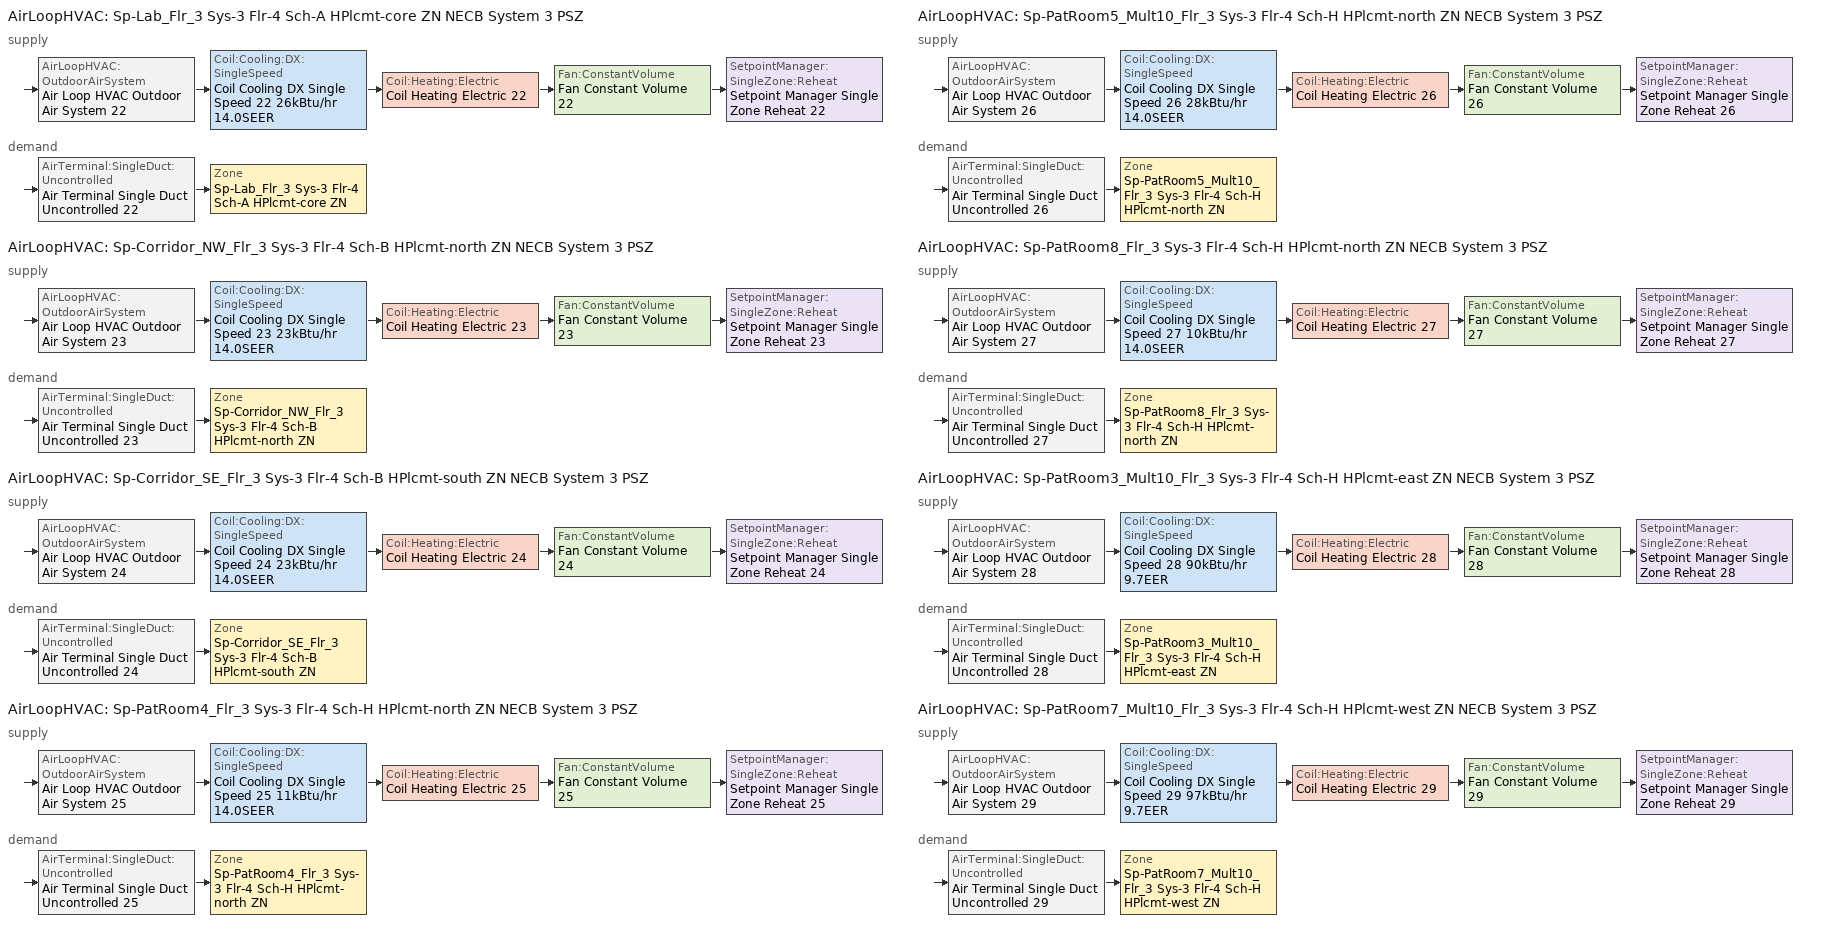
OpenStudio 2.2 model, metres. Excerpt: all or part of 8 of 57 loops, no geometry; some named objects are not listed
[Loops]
AirLoopHVAC 'Sp-Lab_Flr_3 Sys-3 Flr-4 Sch-A HPlcmt-core ZN NECB System 3 PSZ'
 supply: AirLoopHVAC:OutdoorAirSystem 'Air Loop HVAC Outdoor Air System 22' > Coil:Cooling:DX:SingleSpeed 'Coil Cooling DX Single Speed 22 26kBtu/hr 14.0SEER' > Coil:Heating:Electric 'Coil Heating Electric 22' > Fan:ConstantVolume 'Fan Constant Volume 22' > SetpointManager:SingleZone:Reheat 'Setpoint Manager Single Zone Reheat 22'
 demand: AirTerminal:SingleDuct:Uncontrolled 'Air Terminal Single Duct Uncontrolled 22' > Zone 'Sp-Lab_Flr_3 Sys-3 Flr-4 Sch-A HPlcmt-core ZN'
AirLoopHVAC 'Sp-Corridor_NW_Flr_3 Sys-3 Flr-4 Sch-B HPlcmt-north ZN NECB System 3 PSZ'
 supply: AirLoopHVAC:OutdoorAirSystem 'Air Loop HVAC Outdoor Air System 23' > Coil:Cooling:DX:SingleSpeed 'Coil Cooling DX Single Speed 23 23kBtu/hr 14.0SEER' > Coil:Heating:Electric 'Coil Heating Electric 23' > Fan:ConstantVolume 'Fan Constant Volume 23' > SetpointManager:SingleZone:Reheat 'Setpoint Manager Single Zone Reheat 23'
 demand: AirTerminal:SingleDuct:Uncontrolled 'Air Terminal Single Duct Uncontrolled 23' > Zone 'Sp-Corridor_NW_Flr_3 Sys-3 Flr-4 Sch-B HPlcmt-north ZN'
AirLoopHVAC 'Sp-Corridor_SE_Flr_3 Sys-3 Flr-4 Sch-B HPlcmt-south ZN NECB System 3 PSZ'
 supply: AirLoopHVAC:OutdoorAirSystem 'Air Loop HVAC Outdoor Air System 24' > Coil:Cooling:DX:SingleSpeed 'Coil Cooling DX Single Speed 24 23kBtu/hr 14.0SEER' > Coil:Heating:Electric 'Coil Heating Electric 24' > Fan:ConstantVolume 'Fan Constant Volume 24' > SetpointManager:SingleZone:Reheat 'Setpoint Manager Single Zone Reheat 24'
 demand: AirTerminal:SingleDuct:Uncontrolled 'Air Terminal Single Duct Uncontrolled 24' > Zone 'Sp-Corridor_SE_Flr_3 Sys-3 Flr-4 Sch-B HPlcmt-south ZN'
AirLoopHVAC 'Sp-PatRoom4_Flr_3 Sys-3 Flr-4 Sch-H HPlcmt-north ZN NECB System 3 PSZ'
 supply: AirLoopHVAC:OutdoorAirSystem 'Air Loop HVAC Outdoor Air System 25' > Coil:Cooling:DX:SingleSpeed 'Coil Cooling DX Single Speed 25 11kBtu/hr 14.0SEER' > Coil:Heating:Electric 'Coil Heating Electric 25' > Fan:ConstantVolume 'Fan Constant Volume 25' > SetpointManager:SingleZone:Reheat 'Setpoint Manager Single Zone Reheat 25'
 demand: AirTerminal:SingleDuct:Uncontrolled 'Air Terminal Single Duct Uncontrolled 25' > Zone 'Sp-PatRoom4_Flr_3 Sys-3 Flr-4 Sch-H HPlcmt-north ZN'
AirLoopHVAC 'Sp-PatRoom5_Mult10_Flr_3 Sys-3 Flr-4 Sch-H HPlcmt-north ZN NECB System 3 PSZ'
 supply: AirLoopHVAC:OutdoorAirSystem 'Air Loop HVAC Outdoor Air System 26' > Coil:Cooling:DX:SingleSpeed 'Coil Cooling DX Single Speed 26 28kBtu/hr 14.0SEER' > Coil:Heating:Electric 'Coil Heating Electric 26' > Fan:ConstantVolume 'Fan Constant Volume 26' > SetpointManager:SingleZone:Reheat 'Setpoint Manager Single Zone Reheat 26'
 demand: AirTerminal:SingleDuct:Uncontrolled 'Air Terminal Single Duct Uncontrolled 26' > Zone 'Sp-PatRoom5_Mult10_Flr_3 Sys-3 Flr-4 Sch-H HPlcmt-north ZN'
AirLoopHVAC 'Sp-PatRoom8_Flr_3 Sys-3 Flr-4 Sch-H HPlcmt-north ZN NECB System 3 PSZ'
 supply: AirLoopHVAC:OutdoorAirSystem 'Air Loop HVAC Outdoor Air System 27' > Coil:Cooling:DX:SingleSpeed 'Coil Cooling DX Single Speed 27 10kBtu/hr 14.0SEER' > Coil:Heating:Electric 'Coil Heating Electric 27' > Fan:ConstantVolume 'Fan Constant Volume 27' > SetpointManager:SingleZone:Reheat 'Setpoint Manager Single Zone Reheat 27'
 demand: AirTerminal:SingleDuct:Uncontrolled 'Air Terminal Single Duct Uncontrolled 27' > Zone 'Sp-PatRoom8_Flr_3 Sys-3 Flr-4 Sch-H HPlcmt-north ZN'
AirLoopHVAC 'Sp-PatRoom3_Mult10_Flr_3 Sys-3 Flr-4 Sch-H HPlcmt-east ZN NECB System 3 PSZ'
 supply: AirLoopHVAC:OutdoorAirSystem 'Air Loop HVAC Outdoor Air System 28' > Coil:Cooling:DX:SingleSpeed 'Coil Cooling DX Single Speed 28 90kBtu/hr 9.7EER' > Coil:Heating:Electric 'Coil Heating Electric 28' > Fan:ConstantVolume 'Fan Constant Volume 28' > SetpointManager:SingleZone:Reheat 'Setpoint Manager Single Zone Reheat 28'
 demand: AirTerminal:SingleDuct:Uncontrolled 'Air Terminal Single Duct Uncontrolled 28' > Zone 'Sp-PatRoom3_Mult10_Flr_3 Sys-3 Flr-4 Sch-H HPlcmt-east ZN'
AirLoopHVAC 'Sp-PatRoom7_Mult10_Flr_3 Sys-3 Flr-4 Sch-H HPlcmt-west ZN NECB System 3 PSZ'
 supply: AirLoopHVAC:OutdoorAirSystem 'Air Loop HVAC Outdoor Air System 29' > Coil:Cooling:DX:SingleSpeed 'Coil Cooling DX Single Speed 29 97kBtu/hr 9.7EER' > Coil:Heating:Electric 'Coil Heating Electric 29' > Fan:ConstantVolume 'Fan Constant Volume 29' > SetpointManager:SingleZone:Reheat 'Setpoint Manager Single Zone Reheat 29'
 demand: AirTerminal:SingleDuct:Uncontrolled 'Air Terminal Single Duct Uncontrolled 29' > Zone 'Sp-PatRoom7_Mult10_Flr_3 Sys-3 Flr-4 Sch-H HPlcmt-west ZN'
[Sizing:Zone] Zone Cooling Design Supply Air Temperature Input Method=SupplyAirTemperature; Zone Cooling Design Supply Air Temperature {C}=13; Zone Cooling Design Supply Air Temperature Difference {deltaC}=11.11; Zone Heating Design Supply Air Temperature Input Method=SupplyAirTemperature; Zone Heating Design Supply Air Temperature {C}=43; Zone Heating Design Supply Air Temperature Difference {deltaC}=11.11; Zone Cooling Design Supply Air Humidity Ratio {kg-H2O/kg-air}=0.0085; Zone Heating Design Supply Air Humidity Ratio {kg-H2O/kg-air}=0.008; Zone Heating Sizing Factor=1.3; Zone Cooling Sizing Factor=1.1; Cooling Design Air Flow Method=DesignDay; Heating Design Air Flow Method=DesignDay; Account for Dedicated Outdoor Air System=No; Dedicated Outdoor Air System Control Strategy=NeutralSupplyAir; Dedicated Outdoor Air Low Setpoint Temperature for Design {C}=autosize; Dedicated Outdoor Air High Setpoint Temperature for Design {C}=autosize
Sp-Lab_Flr_3 Sys-3 Flr-4 Sch-A HPlcmt-core ZN; Sp-Corridor_NW_Flr_3 Sys-3 Flr-4 Sch-B HPlcmt-north ZN; Sp-Corridor_SE_Flr_3 Sys-3 Flr-4 Sch-B HPlcmt-south ZN; Sp-PatRoom4_Flr_3 Sys-3 Flr-4 Sch-H HPlcmt-north ZN; Sp-PatRoom5_Mult10_Flr_3 Sys-3 Flr-4 Sch-H HPlcmt-north ZN; Sp-PatRoom8_Flr_3 Sys-3 Flr-4 Sch-H HPlcmt-north ZN; Sp-PatRoom3_Mult10_Flr_3 Sys-3 Flr-4 Sch-H HPlcmt-east ZN; Sp-PatRoom7_Mult10_Flr_3 Sys-3 Flr-4 Sch-H HPlcmt-west ZN
[Zone equipment]
Sp-Lab_Flr_3 Sys-3 Flr-4 Sch-A HPlcmt-core ZN: Air Terminal Single Duct Uncontrolled 22, Zone HVAC Baseboard Convective Water 22
Sp-Corridor_NW_Flr_3 Sys-3 Flr-4 Sch-B HPlcmt-north ZN: Air Terminal Single Duct Uncontrolled 23, Zone HVAC Baseboard Convective Water 23
Sp-Corridor_SE_Flr_3 Sys-3 Flr-4 Sch-B HPlcmt-south ZN: Air Terminal Single Duct Uncontrolled 24, Zone HVAC Baseboard Convective Water 24
Sp-PatRoom4_Flr_3 Sys-3 Flr-4 Sch-H HPlcmt-north ZN: Air Terminal Single Duct Uncontrolled 25, Zone HVAC Baseboard Convective Water 25
Sp-PatRoom5_Mult10_Flr_3 Sys-3 Flr-4 Sch-H HPlcmt-north ZN: Air Terminal Single Duct Uncontrolled 26, Zone HVAC Baseboard Convective Water 26
Sp-PatRoom8_Flr_3 Sys-3 Flr-4 Sch-H HPlcmt-north ZN: Air Terminal Single Duct Uncontrolled 27, Zone HVAC Baseboard Convective Water 27
Sp-PatRoom3_Mult10_Flr_3 Sys-3 Flr-4 Sch-H HPlcmt-east ZN: Air Terminal Single Duct Uncontrolled 28, Zone HVAC Baseboard Convective Water 28
Sp-PatRoom7_Mult10_Flr_3 Sys-3 Flr-4 Sch-H HPlcmt-west ZN: Air Terminal Single Duct Uncontrolled 29, Zone HVAC Baseboard Convective Water 29
[AirLoopHVAC] Design Supply Air Flow Rate {m3/s}=AutoSize
Name | Availability Schedule | Availability Manager
Sp-Lab_Flr_3 Sys-3 Flr-4 Sch-A HPlcmt-core ZN NECB System 3 PSZ | Sp-Lab_Flr_3 Sys-3 Flr-4 Sch-A HPlcmt-core ZN NECB System 3 PSZ Occ Sch | Availability Manager Night Cycle 18
Sp-Corridor_NW_Flr_3 Sys-3 Flr-4 Sch-B HPlcmt-north ZN NECB System 3 PSZ | Sp-Corridor_NW_Flr_3 Sys-3 Flr-4 Sch-B HPlcmt-north ZN NECB System 3 PSZ Occ Sch | Availability Manager Night Cycle 5
Sp-Corridor_SE_Flr_3 Sys-3 Flr-4 Sch-B HPlcmt-south ZN NECB System 3 PSZ | Sp-Corridor_SE_Flr_3 Sys-3 Flr-4 Sch-B HPlcmt-south ZN NECB System 3 PSZ Occ Sch | Availability Manager Night Cycle 7
Sp-PatRoom4_Flr_3 Sys-3 Flr-4 Sch-H HPlcmt-north ZN NECB System 3 PSZ; Sp-PatRoom8_Flr_3 Sys-3 Flr-4 Sch-H HPlcmt-north ZN NECB System 3 PSZ | Always On Discrete
Sp-PatRoom5_Mult10_Flr_3 Sys-3 Flr-4 Sch-H HPlcmt-north ZN NECB System 3 PSZ | Sp-PatRoom5_Mult10_Flr_3 Sys-3 Flr-4 Sch-H HPlcmt-north ZN NECB System 3 PSZ Occ Sch | Availability Manager Night Cycle 35
Sp-PatRoom3_Mult10_Flr_3 Sys-3 Flr-4 Sch-H HPlcmt-east ZN NECB System 3 PSZ | Sp-PatRoom3_Mult10_Flr_3 Sys-3 Flr-4 Sch-H HPlcmt-east ZN NECB System 3 PSZ Occ Sch | Availability Manager Night Cycle 33
Sp-PatRoom7_Mult10_Flr_3 Sys-3 Flr-4 Sch-H HPlcmt-west ZN NECB System 3 PSZ | Sp-PatRoom7_Mult10_Flr_3 Sys-3 Flr-4 Sch-H HPlcmt-west ZN NECB System 3 PSZ Occ Sch | Availability Manager Night Cycle 37
[Sizing:System] Type of Load to Size On=Sensible; Design Outdoor Air Flow Rate {m3/s}=Autosize; Minimum System Air Flow Ratio=1; Preheat Design Temperature {C}=7; Preheat Design Humidity Ratio {kg-H2O/kg-Air}=0.008; Precool Design Temperature {C}=13; Precool Design Humidity Ratio {kg-H2O/kg-Air}=0.008; Central Cooling Design Supply Air Temperature {C}=13; Central Heating Design Supply Air Temperature {C}=43; Sizing Option=NonCoincident; 100% Outdoor Air in Cooling=No; 100% Outdoor Air in Heating=No; Central Cooling Design Supply Air Humidity Ratio {kg-H2O/kg-Air}=0.0085; Central Heating Design Supply Air Humidity Ratio {kg-H2O/kg-Air}=0.008; Cooling Design Air Flow Method=DesignDay; Cooling Design Air Flow Rate {m3/s}=0; Heating Design Air Flow Method=DesignDay; Heating Design Air Flow Rate {m3/s}=0; System Outdoor Air Method=ZoneSum; Zone Maximum Outdoor Air Fraction=1; Cooling Supply Air Flow Rate Per Floor Area {m3/s-m2}=0.00996765; Cooling Fraction of Autosized Cooling Supply Air Flow Rate=1; Cooling Supply Air Flow Rate Per Unit Cooling Capacity {m3/s-W}=3.94755e-05; Heating Supply Air Flow Rate Per Floor Area {m3/s-m2}=0.00996765; Heating Fraction of Autosized Heating Supply Air Flow Rate=1; Heating Fraction of Autosized Cooling Supply Air Flow Rate=1; Heating Supply Air Flow Rate Per Unit Heating Capacity {m3/s-W}=3.15882e-05; Cooling Design Capacity Method=CoolingDesignCapacity; Cooling Design Capacity {W}=autosize; Cooling Design Capacity Per Floor Area {W/m2}=234.7; Fraction of Autosized Cooling Design Capacity=1; Heating Design Capacity Method=HeatingDesignCapacity; Heating Design Capacity {W}=autosize; Heating Design Capacity Per Floor Area {W/m2}=157; Fraction of Autosized Heating Design Capacity=1; Central Cooling Capacity Control Method=OnOff
Sp-Lab_Flr_3 Sys-3 Flr-4 Sch-A HPlcmt-core ZN NECB System 3 PSZ; Sp-Corridor_NW_Flr_3 Sys-3 Flr-4 Sch-B HPlcmt-north ZN NECB System 3 PSZ; Sp-Corridor_SE_Flr_3 Sys-3 Flr-4 Sch-B HPlcmt-south ZN NECB System 3 PSZ; Sp-PatRoom4_Flr_3 Sys-3 Flr-4 Sch-H HPlcmt-north ZN NECB System 3 PSZ; Sp-PatRoom5_Mult10_Flr_3 Sys-3 Flr-4 Sch-H HPlcmt-north ZN NECB System 3 PSZ; Sp-PatRoom8_Flr_3 Sys-3 Flr-4 Sch-H HPlcmt-north ZN NECB System 3 PSZ; Sp-PatRoom3_Mult10_Flr_3 Sys-3 Flr-4 Sch-H HPlcmt-east ZN NECB System 3 PSZ; Sp-PatRoom7_Mult10_Flr_3 Sys-3 Flr-4 Sch-H HPlcmt-west ZN NECB System 3 PSZ
[Fan:ConstantVolume] Availability Schedule=Always On Discrete; Fan Efficiency=0.39975; Pressure Rise {Pa}=640; Maximum Flow Rate {m3/s}=AutoSize; Motor Efficiency=0.615
Fan Constant Volume 22; Fan Constant Volume 23; Fan Constant Volume 24; Fan Constant Volume 25; Fan Constant Volume 26; Fan Constant Volume 27; Fan Constant Volume 28; Fan Constant Volume 29
[Coil:Heating:Electric] Availability Schedule=Always On Discrete
Coil Heating Electric 22; Coil Heating Electric 23; Coil Heating Electric 24; Coil Heating Electric 25; Coil Heating Electric 26; Coil Heating Electric 27; Coil Heating Electric 28; Coil Heating Electric 29
[Coil:Cooling:DX:SingleSpeed] Availability Schedule=Always On Discrete; Rated Total Cooling Capacity {W}=autosize; Rated Sensible Heat Ratio=autosize; Rated Air Flow Rate {m3/s}=autosize; Rated Evaporator Fan Power Per Volume Flow Rate {W/(m3/s)}=773.3; Condenser Type=AirCooled; Evaporative Condenser Effectiveness=0; Evaporative Condenser Air Flow Rate {m3/s}=Autosize; Evaporative Condenser Pump Rated Power Consumption {W}=Autosize; Crankcase Heater Capacity {W}=0; Maximum Outdoor Dry-Bulb Temperature for Crankcase Heater Operation {C}=0; Basin Heater Capacity {W/K}=0; Basin Heater Setpoint Temperature {C}=10
Name | Rated COP {W/W} | Total Cooling Capacity Function of Temperature Curve | Total Cooling Capacity Function of Flow Fraction Curve | Energy Input Ratio Function of Temperature Curve | Energy Input Ratio Function of Flow Fraction Curve | Part Load Fraction Correlation Curve
Coil Cooling DX Single Speed 22 26kBtu/hr 14.0SEER | 3.8248 | DXCOOL-NECB2011-REF-CAPFT 14 | DXCOOL-NECB2011-REF-CAPFFLOW 14 | DXCOOL-NECB2011-REF-COOLEIRFT 14 | DXCOOL-NECB2011-REF-COOLEIRFFLOW 14 | DXCOOL-NECB2011-REF-COOLPLFFPLR 14
Coil Cooling DX Single Speed 23 23kBtu/hr 14.0SEER | 3.8248 | DXCOOL-NECB2011-REF-CAPFT 15 | DXCOOL-NECB2011-REF-CAPFFLOW 15 | DXCOOL-NECB2011-REF-COOLEIRFT 15 | DXCOOL-NECB2011-REF-COOLEIRFFLOW 15 | DXCOOL-NECB2011-REF-COOLPLFFPLR 15
Coil Cooling DX Single Speed 24 23kBtu/hr 14.0SEER | 3.8248 | DXCOOL-NECB2011-REF-CAPFT 16 | DXCOOL-NECB2011-REF-CAPFFLOW 16 | DXCOOL-NECB2011-REF-COOLEIRFT 16 | DXCOOL-NECB2011-REF-COOLEIRFFLOW 16 | DXCOOL-NECB2011-REF-COOLPLFFPLR 16
Coil Cooling DX Single Speed 25 11kBtu/hr 14.0SEER | 3.8248 | DXCOOL-NECB2011-REF-CAPFT 17 | DXCOOL-NECB2011-REF-CAPFFLOW 17 | DXCOOL-NECB2011-REF-COOLEIRFT 17 | DXCOOL-NECB2011-REF-COOLEIRFFLOW 17 | DXCOOL-NECB2011-REF-COOLPLFFPLR 17
Coil Cooling DX Single Speed 26 28kBtu/hr 14.0SEER | 3.8248 | DXCOOL-NECB2011-REF-CAPFT 18 | DXCOOL-NECB2011-REF-CAPFFLOW 18 | DXCOOL-NECB2011-REF-COOLEIRFT 18 | DXCOOL-NECB2011-REF-COOLEIRFFLOW 18 | DXCOOL-NECB2011-REF-COOLPLFFPLR 18
Coil Cooling DX Single Speed 27 10kBtu/hr 14.0SEER | 3.8248 | DXCOOL-NECB2011-REF-CAPFT 19 | DXCOOL-NECB2011-REF-CAPFFLOW 19 | DXCOOL-NECB2011-REF-COOLEIRFT 19 | DXCOOL-NECB2011-REF-COOLEIRFFLOW 19 | DXCOOL-NECB2011-REF-COOLPLFFPLR 19
Coil Cooling DX Single Speed 28 90kBtu/hr 9.7EER | 3.34698 | DXCOOL-NECB2011-REF-CAPFT 20 | DXCOOL-NECB2011-REF-CAPFFLOW 20 | DXCOOL-NECB2011-REF-COOLEIRFT 20 | DXCOOL-NECB2011-REF-COOLEIRFFLOW 20 | DXCOOL-NECB2011-REF-COOLPLFFPLR 20
Coil Cooling DX Single Speed 29 97kBtu/hr 9.7EER | 3.35274 | DXCOOL-NECB2011-REF-CAPFT 21 | DXCOOL-NECB2011-REF-CAPFFLOW 21 | DXCOOL-NECB2011-REF-COOLEIRFT 21 | DXCOOL-NECB2011-REF-COOLEIRFFLOW 21 | DXCOOL-NECB2011-REF-COOLPLFFPLR 21
[Controller:OutdoorAir] Minimum Outdoor Air Flow Rate {m3/s}=0; Maximum Outdoor Air Flow Rate {m3/s}=Autosize; Economizer Control Action Type=ModulateFlow; Lockout Type=NoLockout; Minimum Limit Type=FixedMinimum; High Humidity Control=No; Heat Recovery Bypass Control Type=BypassWhenWithinEconomizerLimits
Name | Economizer Control Type | Economizer Maximum Limit Dry-Bulb Temperature {C} | Economizer Maximum Limit Enthalpy {J/kg} | Economizer Minimum Limit Dry-Bulb Temperature {C} | Minimum Outdoor Air Schedule | Controller Mechanical Ventilation
Controller Outdoor Air 22 | NoEconomizer | 28 | 64000 | -100 | Sp-Lab_Flr_3 Sys-3 Flr-4 Sch-A HPlcmt-core ZN NECB System 3 PSZ Occ Sch | Controller Mechanical Ventilation 22
Controller Outdoor Air 23 | NoEconomizer | 28 | 64000 | -100 | Sp-Corridor_NW_Flr_3 Sys-3 Flr-4 Sch-B HPlcmt-north ZN NECB System 3 PSZ Occ Sch | Controller Mechanical Ventilation 23
Controller Outdoor Air 24 | NoEconomizer | 28 | 64000 | -100 | Sp-Corridor_SE_Flr_3 Sys-3 Flr-4 Sch-B HPlcmt-south ZN NECB System 3 PSZ Occ Sch | Controller Mechanical Ventilation 24
Controller Outdoor Air 25 | NoEconomizer | 28 | 64000 | -100 | Always On Discrete | Controller Mechanical Ventilation 25
Controller Outdoor Air 26 | NoEconomizer | 28 | 64000 | -100 | Sp-PatRoom5_Mult10_Flr_3 Sys-3 Flr-4 Sch-H HPlcmt-north ZN NECB System 3 PSZ Occ Sch | Controller Mechanical Ventilation 26
Controller Outdoor Air 27 | NoEconomizer | 28 | 64000 | -100 | Always On Discrete | Controller Mechanical Ventilation 27
Controller Outdoor Air 28 | DifferentialEnthalpy |  |  |  | Sp-PatRoom3_Mult10_Flr_3 Sys-3 Flr-4 Sch-H HPlcmt-east ZN NECB System 3 PSZ Occ Sch | Controller Mechanical Ventilation 28
Controller Outdoor Air 29 | DifferentialEnthalpy |  |  |  | Sp-PatRoom7_Mult10_Flr_3 Sys-3 Flr-4 Sch-H HPlcmt-west ZN NECB System 3 PSZ Occ Sch | Controller Mechanical Ventilation 29
[Controller:MechanicalVentilation] Availability Schedule=Always On Discrete; System Outdoor Air Method=ZoneSum
Controller Mechanical Ventilation 22; Controller Mechanical Ventilation 23; Controller Mechanical Ventilation 24; Controller Mechanical Ventilation 25; Controller Mechanical Ventilation 26; Controller Mechanical Ventilation 27; Controller Mechanical Ventilation 28; Controller Mechanical Ventilation 29
[AirLoopHVAC:OutdoorAirSystem]
Name | Controller
Air Loop HVAC Outdoor Air System 22 | Controller Outdoor Air 22
Air Loop HVAC Outdoor Air System 23 | Controller Outdoor Air 23
Air Loop HVAC Outdoor Air System 24 | Controller Outdoor Air 24
Air Loop HVAC Outdoor Air System 25 | Controller Outdoor Air 25
Air Loop HVAC Outdoor Air System 26 | Controller Outdoor Air 26
Air Loop HVAC Outdoor Air System 27 | Controller Outdoor Air 27
Air Loop HVAC Outdoor Air System 28 | Controller Outdoor Air 28
Air Loop HVAC Outdoor Air System 29 | Controller Outdoor Air 29
[SetpointManager:SingleZone:Reheat] Minimum Supply Air Temperature {C}=13; Maximum Supply Air Temperature {C}=43
Name | Control Zone
Setpoint Manager Single Zone Reheat 22 | Sp-Lab_Flr_3 Sys-3 Flr-4 Sch-A HPlcmt-core ZN
Setpoint Manager Single Zone Reheat 23 | Sp-Corridor_NW_Flr_3 Sys-3 Flr-4 Sch-B HPlcmt-north ZN
Setpoint Manager Single Zone Reheat 24 | Sp-Corridor_SE_Flr_3 Sys-3 Flr-4 Sch-B HPlcmt-south ZN
Setpoint Manager Single Zone Reheat 25 | Sp-PatRoom4_Flr_3 Sys-3 Flr-4 Sch-H HPlcmt-north ZN
Setpoint Manager Single Zone Reheat 26 | Sp-PatRoom5_Mult10_Flr_3 Sys-3 Flr-4 Sch-H HPlcmt-north ZN
Setpoint Manager Single Zone Reheat 27 | Sp-PatRoom8_Flr_3 Sys-3 Flr-4 Sch-H HPlcmt-north ZN
Setpoint Manager Single Zone Reheat 28 | Sp-PatRoom3_Mult10_Flr_3 Sys-3 Flr-4 Sch-H HPlcmt-east ZN
Setpoint Manager Single Zone Reheat 29 | Sp-PatRoom7_Mult10_Flr_3 Sys-3 Flr-4 Sch-H HPlcmt-west ZN
[AirTerminal:SingleDuct:Uncontrolled] Availability Schedule=Always On Discrete; Maximum Air Flow Rate {m3/s}=AutoSize
Air Terminal Single Duct Uncontrolled 22; Air Terminal Single Duct Uncontrolled 23; Air Terminal Single Duct Uncontrolled 24; Air Terminal Single Duct Uncontrolled 25; Air Terminal Single Duct Uncontrolled 26; Air Terminal Single Duct Uncontrolled 27; Air Terminal Single Duct Uncontrolled 28; Air Terminal Single Duct Uncontrolled 29
[AvailabilityManager:NightCycle] Control Type=CycleOnAny; Thermostat Tolerance {deltaC}=1; Cycling Run Time {s}=3600
Availability Manager Night Cycle 5; Availability Manager Night Cycle 7; Availability Manager Night Cycle 18; Availability Manager Night Cycle 33; Availability Manager Night Cycle 35; Availability Manager Night Cycle 37
[Schedule:Ruleset]
Name | Default Day Schedule | Summer Design Day Schedule | Winter Design Day Schedule
Sp-Corridor_NW_Flr_3 Sys-3 Flr-4 Sch-B HPlcmt-north ZN NECB System 3 PSZ Occ Sch | Sp-Corridor_NW_Flr_3 Sys-3 Flr-4 Sch-B HPlcmt-north ZN NECB System 3 PSZ Occ Sch Default | Sp-Corridor_NW_Flr_3 Sys-3 Flr-4 Sch-B HPlcmt-north ZN NECB System 3 PSZ Occ Sch Summer Design Day | Sp-Corridor_NW_Flr_3 Sys-3 Flr-4 Sch-B HPlcmt-north ZN NECB System 3 PSZ Occ Sch Winter Design Day
Sp-Corridor_SE_Flr_3 Sys-3 Flr-4 Sch-B HPlcmt-south ZN NECB System 3 PSZ Occ Sch | Sp-Corridor_SE_Flr_3 Sys-3 Flr-4 Sch-B HPlcmt-south ZN NECB System 3 PSZ Occ Sch Default | Sp-Corridor_SE_Flr_3 Sys-3 Flr-4 Sch-B HPlcmt-south ZN NECB System 3 PSZ Occ Sch Summer Design Day | Sp-Corridor_SE_Flr_3 Sys-3 Flr-4 Sch-B HPlcmt-south ZN NECB System 3 PSZ Occ Sch Winter Design Day
Sp-Lab_Flr_3 Sys-3 Flr-4 Sch-A HPlcmt-core ZN NECB System 3 PSZ Occ Sch | Sp-Lab_Flr_3 Sys-3 Flr-4 Sch-A HPlcmt-core ZN NECB System 3 PSZ Occ Sch Default | Sp-Lab_Flr_3 Sys-3 Flr-4 Sch-A HPlcmt-core ZN NECB System 3 PSZ Occ Sch Summer Design Day | Sp-Lab_Flr_3 Sys-3 Flr-4 Sch-A HPlcmt-core ZN NECB System 3 PSZ Occ Sch Winter Design Day
Sp-PatRoom3_Mult10_Flr_3 Sys-3 Flr-4 Sch-H HPlcmt-east ZN NECB System 3 PSZ Occ Sch | Sp-PatRoom3_Mult10_Flr_3 Sys-3 Flr-4 Sch-H HPlcmt-east ZN NECB System 3 PSZ Occ Sch Default | Sp-PatRoom3_Mult10_Flr_3 Sys-3 Flr-4 Sch-H HPlcmt-east ZN NECB System 3 PSZ Occ Sch Summer Design Day | Sp-PatRoom3_Mult10_Flr_3 Sys-3 Flr-4 Sch-H HPlcmt-east ZN NECB System 3 PSZ Occ Sch Winter Design Day
Sp-PatRoom5_Mult10_Flr_3 Sys-3 Flr-4 Sch-H HPlcmt-north ZN NECB System 3 PSZ Occ Sch | Sp-PatRoom5_Mult10_Flr_3 Sys-3 Flr-4 Sch-H HPlcmt-north ZN NECB System 3 PSZ Occ Sch Default | Sp-PatRoom5_Mult10_Flr_3 Sys-3 Flr-4 Sch-H HPlcmt-north ZN NECB System 3 PSZ Occ Sch Summer Design Day | Sp-PatRoom5_Mult10_Flr_3 Sys-3 Flr-4 Sch-H HPlcmt-north ZN NECB System 3 PSZ Occ Sch Winter Design Day
Sp-PatRoom7_Mult10_Flr_3 Sys-3 Flr-4 Sch-H HPlcmt-west ZN NECB System 3 PSZ Occ Sch | Sp-PatRoom7_Mult10_Flr_3 Sys-3 Flr-4 Sch-H HPlcmt-west ZN NECB System 3 PSZ Occ Sch Default | Sp-PatRoom7_Mult10_Flr_3 Sys-3 Flr-4 Sch-H HPlcmt-west ZN NECB System 3 PSZ Occ Sch Summer Design Day | Sp-PatRoom7_Mult10_Flr_3 Sys-3 Flr-4 Sch-H HPlcmt-west ZN NECB System 3 PSZ Occ Sch Winter Design Day
[Schedule:Day]
Sp-Corridor_NW_Flr_3 Sys-3 Flr-4 Sch-B HPlcmt-north ZN NECB System 3 PSZ Occ Sch Default; Sp-Corridor_NW_Flr_3 Sys-3 Flr-4 Sch-B HPlcmt-north ZN NECB System 3 PSZ Occ Sch Winter Design Day; Sp-Corridor_NW_Flr_3 Sys-3 Flr-4 Sch-B HPlcmt-north ZN NECB System 3 PSZ Occ Sch Summer Design Day; Sp-Corridor_SE_Flr_3 Sys-3 Flr-4 Sch-B HPlcmt-south ZN NECB System 3 PSZ Occ Sch Default; Sp-Corridor_SE_Flr_3 Sys-3 Flr-4 Sch-B HPlcmt-south ZN NECB System 3 PSZ Occ Sch Winter Design Day; Sp-Corridor_SE_Flr_3 Sys-3 Flr-4 Sch-B HPlcmt-south ZN NECB System 3 PSZ Occ Sch Summer Design Day; Sp-Lab_Flr_3 Sys-3 Flr-4 Sch-A HPlcmt-core ZN NECB System 3 PSZ Occ Sch Default; Sp-Lab_Flr_3 Sys-3 Flr-4 Sch-A HPlcmt-core ZN NECB System 3 PSZ Occ Sch Winter Design Day; Sp-Lab_Flr_3 Sys-3 Flr-4 Sch-A HPlcmt-core ZN NECB System 3 PSZ Occ Sch Summer Design Day; Sp-PatRoom3_Mult10_Flr_3 Sys-3 Flr-4 Sch-H HPlcmt-east ZN NECB System 3 PSZ Occ Sch Default; Sp-PatRoom3_Mult10_Flr_3 Sys-3 Flr-4 Sch-H HPlcmt-east ZN NECB System 3 PSZ Occ Sch Winter Design Day; Sp-PatRoom3_Mult10_Flr_3 Sys-3 Flr-4 Sch-H HPlcmt-east ZN NECB System 3 PSZ Occ Sch Summer Design Day; Sp-PatRoom3_Mult10_Flr_3 Sys-3 Flr-4 Sch-H HPlcmt-east ZN NECB System 3 PSZ Occ Sch Monday; Sp-PatRoom3_Mult10_Flr_3 Sys-3 Flr-4 Sch-H HPlcmt-east ZN NECB System 3 PSZ Occ Sch Tuesday; Sp-PatRoom3_Mult10_Flr_3 Sys-3 Flr-4 Sch-H HPlcmt-east ZN NECB System 3 PSZ Occ Sch Wednesday; Sp-PatRoom3_Mult10_Flr_3 Sys-3 Flr-4 Sch-H HPlcmt-east ZN NECB System 3 PSZ Occ Sch Thursday; Sp-PatRoom3_Mult10_Flr_3 Sys-3 Flr-4 Sch-H HPlcmt-east ZN NECB System 3 PSZ Occ Sch Friday; Sp-PatRoom3_Mult10_Flr_3 Sys-3 Flr-4 Sch-H HPlcmt-east ZN NECB System 3 PSZ Occ Sch Saturday; Sp-PatRoom3_Mult10_Flr_3 Sys-3 Flr-4 Sch-H HPlcmt-east ZN NECB System 3 PSZ Occ Sch Sunday; Sp-PatRoom5_Mult10_Flr_3 Sys-3 Flr-4 Sch-H HPlcmt-north ZN NECB System 3 PSZ Occ Sch Default; Sp-PatRoom5_Mult10_Flr_3 Sys-3 Flr-4 Sch-H HPlcmt-north ZN NECB System 3 PSZ Occ Sch Winter Design Day; Sp-PatRoom5_Mult10_Flr_3 Sys-3 Flr-4 Sch-H HPlcmt-north ZN NECB System 3 PSZ Occ Sch Summer Design Day; Sp-PatRoom5_Mult10_Flr_3 Sys-3 Flr-4 Sch-H HPlcmt-north ZN NECB System 3 PSZ Occ Sch Monday; Sp-PatRoom5_Mult10_Flr_3 Sys-3 Flr-4 Sch-H HPlcmt-north ZN NECB System 3 PSZ Occ Sch Tuesday; Sp-PatRoom5_Mult10_Flr_3 Sys-3 Flr-4 Sch-H HPlcmt-north ZN NECB System 3 PSZ Occ Sch Wednesday; Sp-PatRoom5_Mult10_Flr_3 Sys-3 Flr-4 Sch-H HPlcmt-north ZN NECB System 3 PSZ Occ Sch Thursday; Sp-PatRoom5_Mult10_Flr_3 Sys-3 Flr-4 Sch-H HPlcmt-north ZN NECB System 3 PSZ Occ Sch Friday; Sp-PatRoom5_Mult10_Flr_3 Sys-3 Flr-4 Sch-H HPlcmt-north ZN NECB System 3 PSZ Occ Sch Saturday; Sp-PatRoom5_Mult10_Flr_3 Sys-3 Flr-4 Sch-H HPlcmt-north ZN NECB System 3 PSZ Occ Sch Sunday; Sp-PatRoom7_Mult10_Flr_3 Sys-3 Flr-4 Sch-H HPlcmt-west ZN NECB System 3 PSZ Occ Sch Default; Sp-PatRoom7_Mult10_Flr_3 Sys-3 Flr-4 Sch-H HPlcmt-west ZN NECB System 3 PSZ Occ Sch Winter Design Day; Sp-PatRoom7_Mult10_Flr_3 Sys-3 Flr-4 Sch-H HPlcmt-west ZN NECB System 3 PSZ Occ Sch Summer Design Day; Sp-PatRoom7_Mult10_Flr_3 Sys-3 Flr-4 Sch-H HPlcmt-west ZN NECB System 3 PSZ Occ Sch Monday; Sp-PatRoom7_Mult10_Flr_3 Sys-3 Flr-4 Sch-H HPlcmt-west ZN NECB System 3 PSZ Occ Sch Tuesday; Sp-PatRoom7_Mult10_Flr_3 Sys-3 Flr-4 Sch-H HPlcmt-west ZN NECB System 3 PSZ Occ Sch Wednesday; Sp-PatRoom7_Mult10_Flr_3 Sys-3 Flr-4 Sch-H HPlcmt-west ZN NECB System 3 PSZ Occ Sch Thursday; Sp-PatRoom7_Mult10_Flr_3 Sys-3 Flr-4 Sch-H HPlcmt-west ZN NECB System 3 PSZ Occ Sch Friday; Sp-PatRoom7_Mult10_Flr_3 Sys-3 Flr-4 Sch-H HPlcmt-west ZN NECB System 3 PSZ Occ Sch Saturday; Sp-PatRoom7_Mult10_Flr_3 Sys-3 Flr-4 Sch-H HPlcmt-west ZN NECB System 3 PSZ Occ Sch Sunday: 24, 0, 1
Sp-Corridor_NW_Flr_3 Sys-3 Flr-4 Sch-B HPlcmt-north ZN NECB System 3 PSZ Occ Sch Monday; Sp-Corridor_NW_Flr_3 Sys-3 Flr-4 Sch-B HPlcmt-north ZN NECB System 3 PSZ Occ Sch Tuesday; Sp-Corridor_NW_Flr_3 Sys-3 Flr-4 Sch-B HPlcmt-north ZN NECB System 3 PSZ Occ Sch Wednesday; Sp-Corridor_NW_Flr_3 Sys-3 Flr-4 Sch-B HPlcmt-north ZN NECB System 3 PSZ Occ Sch Thursday; Sp-Corridor_NW_Flr_3 Sys-3 Flr-4 Sch-B HPlcmt-north ZN NECB System 3 PSZ Occ Sch Friday; Sp-Corridor_SE_Flr_3 Sys-3 Flr-4 Sch-B HPlcmt-south ZN NECB System 3 PSZ Occ Sch Monday; Sp-Corridor_SE_Flr_3 Sys-3 Flr-4 Sch-B HPlcmt-south ZN NECB System 3 PSZ Occ Sch Tuesday; Sp-Corridor_SE_Flr_3 Sys-3 Flr-4 Sch-B HPlcmt-south ZN NECB System 3 PSZ Occ Sch Wednesday; Sp-Corridor_SE_Flr_3 Sys-3 Flr-4 Sch-B HPlcmt-south ZN NECB System 3 PSZ Occ Sch Thursday; Sp-Corridor_SE_Flr_3 Sys-3 Flr-4 Sch-B HPlcmt-south ZN NECB System 3 PSZ Occ Sch Friday: 1, 0, 1, 10, 0, 0, 24, 0, 1
Sp-Corridor_NW_Flr_3 Sys-3 Flr-4 Sch-B HPlcmt-north ZN NECB System 3 PSZ Occ Sch Saturday; Sp-Corridor_SE_Flr_3 Sys-3 Flr-4 Sch-B HPlcmt-south ZN NECB System 3 PSZ Occ Sch Saturday: 2, 0, 1, 10, 0, 0, 24, 0, 1
Sp-Corridor_NW_Flr_3 Sys-3 Flr-4 Sch-B HPlcmt-north ZN NECB System 3 PSZ Occ Sch Sunday; Sp-Corridor_SE_Flr_3 Sys-3 Flr-4 Sch-B HPlcmt-south ZN NECB System 3 PSZ Occ Sch Sunday: 1, 0, 0, 2, 0, 1, 11, 0, 0, 23, 0, 1, 24, 0, 0
Sp-Lab_Flr_3 Sys-3 Flr-4 Sch-A HPlcmt-core ZN NECB System 3 PSZ Occ Sch Monday; Sp-Lab_Flr_3 Sys-3 Flr-4 Sch-A HPlcmt-core ZN NECB System 3 PSZ Occ Sch Tuesday; Sp-Lab_Flr_3 Sys-3 Flr-4 Sch-A HPlcmt-core ZN NECB System 3 PSZ Occ Sch Wednesday; Sp-Lab_Flr_3 Sys-3 Flr-4 Sch-A HPlcmt-core ZN NECB System 3 PSZ Occ Sch Thursday; Sp-Lab_Flr_3 Sys-3 Flr-4 Sch-A HPlcmt-core ZN NECB System 3 PSZ Occ Sch Friday: 8, 0, 0, 19, 0, 1, 24, 0, 0
Sp-Lab_Flr_3 Sys-3 Flr-4 Sch-A HPlcmt-core ZN NECB System 3 PSZ Occ Sch Saturday; Sp-Lab_Flr_3 Sys-3 Flr-4 Sch-A HPlcmt-core ZN NECB System 3 PSZ Occ Sch Sunday: 24, 0, 0
[Schedule:Rule] Date Specification Type=DateRange; Start Month=1; Start Day=1; End Month=12
Name | Schedule Ruleset | Rule Order | Day Schedule | Apply Monday | End Day | Apply Tuesday | Apply Wednesday | Apply Thursday | Apply Friday | Apply Saturday | Apply Sunday
Sp-Corridor_NW_Flr_3 Sys-3 Flr-4 Sch-B HPlcmt-north ZN NECB System 3 PSZ Occ Sch Monday Rule | Sp-Corridor_NW_Flr_3 Sys-3 Flr-4 Sch-B HPlcmt-north ZN NECB System 3 PSZ Occ Sch | 6 | Sp-Corridor_NW_Flr_3 Sys-3 Flr-4 Sch-B HPlcmt-north ZN NECB System 3 PSZ Occ Sch Monday | Yes | 25
Sp-Corridor_NW_Flr_3 Sys-3 Flr-4 Sch-B HPlcmt-north ZN NECB System 3 PSZ Occ Sch Tuesday Rule | Sp-Corridor_NW_Flr_3 Sys-3 Flr-4 Sch-B HPlcmt-north ZN NECB System 3 PSZ Occ Sch | 5 | Sp-Corridor_NW_Flr_3 Sys-3 Flr-4 Sch-B HPlcmt-north ZN NECB System 3 PSZ Occ Sch Tuesday |  | 26 | Yes
Sp-Corridor_NW_Flr_3 Sys-3 Flr-4 Sch-B HPlcmt-north ZN NECB System 3 PSZ Occ Sch Wednesday Rule | Sp-Corridor_NW_Flr_3 Sys-3 Flr-4 Sch-B HPlcmt-north ZN NECB System 3 PSZ Occ Sch | 4 | Sp-Corridor_NW_Flr_3 Sys-3 Flr-4 Sch-B HPlcmt-north ZN NECB System 3 PSZ Occ Sch Wednesday |  | 27 |  | Yes
Sp-Corridor_NW_Flr_3 Sys-3 Flr-4 Sch-B HPlcmt-north ZN NECB System 3 PSZ Occ Sch Thursday Rule | Sp-Corridor_NW_Flr_3 Sys-3 Flr-4 Sch-B HPlcmt-north ZN NECB System 3 PSZ Occ Sch | 3 | Sp-Corridor_NW_Flr_3 Sys-3 Flr-4 Sch-B HPlcmt-north ZN NECB System 3 PSZ Occ Sch Thursday |  | 28 |  |  | Yes
Sp-Corridor_NW_Flr_3 Sys-3 Flr-4 Sch-B HPlcmt-north ZN NECB System 3 PSZ Occ Sch Friday Rule | Sp-Corridor_NW_Flr_3 Sys-3 Flr-4 Sch-B HPlcmt-north ZN NECB System 3 PSZ Occ Sch | 2 | Sp-Corridor_NW_Flr_3 Sys-3 Flr-4 Sch-B HPlcmt-north ZN NECB System 3 PSZ Occ Sch Friday |  | 29 |  |  |  | Yes
Sp-Corridor_NW_Flr_3 Sys-3 Flr-4 Sch-B HPlcmt-north ZN NECB System 3 PSZ Occ Sch Saturday Rule | Sp-Corridor_NW_Flr_3 Sys-3 Flr-4 Sch-B HPlcmt-north ZN NECB System 3 PSZ Occ Sch | 1 | Sp-Corridor_NW_Flr_3 Sys-3 Flr-4 Sch-B HPlcmt-north ZN NECB System 3 PSZ Occ Sch Saturday |  | 30 |  |  |  |  | Yes
Sp-Corridor_NW_Flr_3 Sys-3 Flr-4 Sch-B HPlcmt-north ZN NECB System 3 PSZ Occ Sch Sunday Rule | Sp-Corridor_NW_Flr_3 Sys-3 Flr-4 Sch-B HPlcmt-north ZN NECB System 3 PSZ Occ Sch | 0 | Sp-Corridor_NW_Flr_3 Sys-3 Flr-4 Sch-B HPlcmt-north ZN NECB System 3 PSZ Occ Sch Sunday |  | 31 |  |  |  |  |  | Yes
Sp-Corridor_SE_Flr_3 Sys-3 Flr-4 Sch-B HPlcmt-south ZN NECB System 3 PSZ Occ Sch Monday Rule | Sp-Corridor_SE_Flr_3 Sys-3 Flr-4 Sch-B HPlcmt-south ZN NECB System 3 PSZ Occ Sch | 6 | Sp-Corridor_SE_Flr_3 Sys-3 Flr-4 Sch-B HPlcmt-south ZN NECB System 3 PSZ Occ Sch Monday | Yes | 25
Sp-Corridor_SE_Flr_3 Sys-3 Flr-4 Sch-B HPlcmt-south ZN NECB System 3 PSZ Occ Sch Tuesday Rule | Sp-Corridor_SE_Flr_3 Sys-3 Flr-4 Sch-B HPlcmt-south ZN NECB System 3 PSZ Occ Sch | 5 | Sp-Corridor_SE_Flr_3 Sys-3 Flr-4 Sch-B HPlcmt-south ZN NECB System 3 PSZ Occ Sch Tuesday |  | 26 | Yes
Sp-Corridor_SE_Flr_3 Sys-3 Flr-4 Sch-B HPlcmt-south ZN NECB System 3 PSZ Occ Sch Wednesday Rule | Sp-Corridor_SE_Flr_3 Sys-3 Flr-4 Sch-B HPlcmt-south ZN NECB System 3 PSZ Occ Sch | 4 | Sp-Corridor_SE_Flr_3 Sys-3 Flr-4 Sch-B HPlcmt-south ZN NECB System 3 PSZ Occ Sch Wednesday |  | 27 |  | Yes
Sp-Corridor_SE_Flr_3 Sys-3 Flr-4 Sch-B HPlcmt-south ZN NECB System 3 PSZ Occ Sch Thursday Rule | Sp-Corridor_SE_Flr_3 Sys-3 Flr-4 Sch-B HPlcmt-south ZN NECB System 3 PSZ Occ Sch | 3 | Sp-Corridor_SE_Flr_3 Sys-3 Flr-4 Sch-B HPlcmt-south ZN NECB System 3 PSZ Occ Sch Thursday |  | 28 |  |  | Yes
Sp-Corridor_SE_Flr_3 Sys-3 Flr-4 Sch-B HPlcmt-south ZN NECB System 3 PSZ Occ Sch Friday Rule | Sp-Corridor_SE_Flr_3 Sys-3 Flr-4 Sch-B HPlcmt-south ZN NECB System 3 PSZ Occ Sch | 2 | Sp-Corridor_SE_Flr_3 Sys-3 Flr-4 Sch-B HPlcmt-south ZN NECB System 3 PSZ Occ Sch Friday |  | 29 |  |  |  | Yes
Sp-Corridor_SE_Flr_3 Sys-3 Flr-4 Sch-B HPlcmt-south ZN NECB System 3 PSZ Occ Sch Saturday Rule | Sp-Corridor_SE_Flr_3 Sys-3 Flr-4 Sch-B HPlcmt-south ZN NECB System 3 PSZ Occ Sch | 1 | Sp-Corridor_SE_Flr_3 Sys-3 Flr-4 Sch-B HPlcmt-south ZN NECB System 3 PSZ Occ Sch Saturday |  | 30 |  |  |  |  | Yes
Sp-Corridor_SE_Flr_3 Sys-3 Flr-4 Sch-B HPlcmt-south ZN NECB System 3 PSZ Occ Sch Sunday Rule | Sp-Corridor_SE_Flr_3 Sys-3 Flr-4 Sch-B HPlcmt-south ZN NECB System 3 PSZ Occ Sch | 0 | Sp-Corridor_SE_Flr_3 Sys-3 Flr-4 Sch-B HPlcmt-south ZN NECB System 3 PSZ Occ Sch Sunday |  | 31 |  |  |  |  |  | Yes
Sp-Lab_Flr_3 Sys-3 Flr-4 Sch-A HPlcmt-core ZN NECB System 3 PSZ Occ Sch Monday Rule | Sp-Lab_Flr_3 Sys-3 Flr-4 Sch-A HPlcmt-core ZN NECB System 3 PSZ Occ Sch | 6 | Sp-Lab_Flr_3 Sys-3 Flr-4 Sch-A HPlcmt-core ZN NECB System 3 PSZ Occ Sch Monday | Yes | 25
Sp-Lab_Flr_3 Sys-3 Flr-4 Sch-A HPlcmt-core ZN NECB System 3 PSZ Occ Sch Tuesday Rule | Sp-Lab_Flr_3 Sys-3 Flr-4 Sch-A HPlcmt-core ZN NECB System 3 PSZ Occ Sch | 5 | Sp-Lab_Flr_3 Sys-3 Flr-4 Sch-A HPlcmt-core ZN NECB System 3 PSZ Occ Sch Tuesday |  | 26 | Yes
Sp-Lab_Flr_3 Sys-3 Flr-4 Sch-A HPlcmt-core ZN NECB System 3 PSZ Occ Sch Wednesday Rule | Sp-Lab_Flr_3 Sys-3 Flr-4 Sch-A HPlcmt-core ZN NECB System 3 PSZ Occ Sch | 4 | Sp-Lab_Flr_3 Sys-3 Flr-4 Sch-A HPlcmt-core ZN NECB System 3 PSZ Occ Sch Wednesday |  | 27 |  | Yes
Sp-Lab_Flr_3 Sys-3 Flr-4 Sch-A HPlcmt-core ZN NECB System 3 PSZ Occ Sch Thursday Rule | Sp-Lab_Flr_3 Sys-3 Flr-4 Sch-A HPlcmt-core ZN NECB System 3 PSZ Occ Sch | 3 | Sp-Lab_Flr_3 Sys-3 Flr-4 Sch-A HPlcmt-core ZN NECB System 3 PSZ Occ Sch Thursday |  | 28 |  |  | Yes
Sp-Lab_Flr_3 Sys-3 Flr-4 Sch-A HPlcmt-core ZN NECB System 3 PSZ Occ Sch Friday Rule | Sp-Lab_Flr_3 Sys-3 Flr-4 Sch-A HPlcmt-core ZN NECB System 3 PSZ Occ Sch | 2 | Sp-Lab_Flr_3 Sys-3 Flr-4 Sch-A HPlcmt-core ZN NECB System 3 PSZ Occ Sch Friday |  | 29 |  |  |  | Yes
Sp-Lab_Flr_3 Sys-3 Flr-4 Sch-A HPlcmt-core ZN NECB System 3 PSZ Occ Sch Saturday Rule | Sp-Lab_Flr_3 Sys-3 Flr-4 Sch-A HPlcmt-core ZN NECB System 3 PSZ Occ Sch | 1 | Sp-Lab_Flr_3 Sys-3 Flr-4 Sch-A HPlcmt-core ZN NECB System 3 PSZ Occ Sch Saturday |  | 30 |  |  |  |  | Yes
Sp-Lab_Flr_3 Sys-3 Flr-4 Sch-A HPlcmt-core ZN NECB System 3 PSZ Occ Sch Sunday Rule | Sp-Lab_Flr_3 Sys-3 Flr-4 Sch-A HPlcmt-core ZN NECB System 3 PSZ Occ Sch | 0 | Sp-Lab_Flr_3 Sys-3 Flr-4 Sch-A HPlcmt-core ZN NECB System 3 PSZ Occ Sch Sunday |  | 31 |  |  |  |  |  | Yes
Sp-PatRoom3_Mult10_Flr_3 Sys-3 Flr-4 Sch-H HPlcmt-east ZN NECB System 3 PSZ Occ Sch Monday Rule | Sp-PatRoom3_Mult10_Flr_3 Sys-3 Flr-4 Sch-H HPlcmt-east ZN NECB System 3 PSZ Occ Sch | 6 | Sp-PatRoom3_Mult10_Flr_3 Sys-3 Flr-4 Sch-H HPlcmt-east ZN NECB System 3 PSZ Occ Sch Monday | Yes | 25
Sp-PatRoom3_Mult10_Flr_3 Sys-3 Flr-4 Sch-H HPlcmt-east ZN NECB System 3 PSZ Occ Sch Tuesday Rule | Sp-PatRoom3_Mult10_Flr_3 Sys-3 Flr-4 Sch-H HPlcmt-east ZN NECB System 3 PSZ Occ Sch | 5 | Sp-PatRoom3_Mult10_Flr_3 Sys-3 Flr-4 Sch-H HPlcmt-east ZN NECB System 3 PSZ Occ Sch Tuesday |  | 26 | Yes
Sp-PatRoom3_Mult10_Flr_3 Sys-3 Flr-4 Sch-H HPlcmt-east ZN NECB System 3 PSZ Occ Sch Wednesday Rule | Sp-PatRoom3_Mult10_Flr_3 Sys-3 Flr-4 Sch-H HPlcmt-east ZN NECB System 3 PSZ Occ Sch | 4 | Sp-PatRoom3_Mult10_Flr_3 Sys-3 Flr-4 Sch-H HPlcmt-east ZN NECB System 3 PSZ Occ Sch Wednesday |  | 27 |  | Yes
Sp-PatRoom3_Mult10_Flr_3 Sys-3 Flr-4 Sch-H HPlcmt-east ZN NECB System 3 PSZ Occ Sch Thursday Rule | Sp-PatRoom3_Mult10_Flr_3 Sys-3 Flr-4 Sch-H HPlcmt-east ZN NECB System 3 PSZ Occ Sch | 3 | Sp-PatRoom3_Mult10_Flr_3 Sys-3 Flr-4 Sch-H HPlcmt-east ZN NECB System 3 PSZ Occ Sch Thursday |  | 28 |  |  | Yes
Sp-PatRoom3_Mult10_Flr_3 Sys-3 Flr-4 Sch-H HPlcmt-east ZN NECB System 3 PSZ Occ Sch Friday Rule | Sp-PatRoom3_Mult10_Flr_3 Sys-3 Flr-4 Sch-H HPlcmt-east ZN NECB System 3 PSZ Occ Sch | 2 | Sp-PatRoom3_Mult10_Flr_3 Sys-3 Flr-4 Sch-H HPlcmt-east ZN NECB System 3 PSZ Occ Sch Friday |  | 29 |  |  |  | Yes
Sp-PatRoom3_Mult10_Flr_3 Sys-3 Flr-4 Sch-H HPlcmt-east ZN NECB System 3 PSZ Occ Sch Saturday Rule | Sp-PatRoom3_Mult10_Flr_3 Sys-3 Flr-4 Sch-H HPlcmt-east ZN NECB System 3 PSZ Occ Sch | 1 | Sp-PatRoom3_Mult10_Flr_3 Sys-3 Flr-4 Sch-H HPlcmt-east ZN NECB System 3 PSZ Occ Sch Saturday |  | 30 |  |  |  |  | Yes
Sp-PatRoom3_Mult10_Flr_3 Sys-3 Flr-4 Sch-H HPlcmt-east ZN NECB System 3 PSZ Occ Sch Sunday Rule | Sp-PatRoom3_Mult10_Flr_3 Sys-3 Flr-4 Sch-H HPlcmt-east ZN NECB System 3 PSZ Occ Sch | 0 | Sp-PatRoom3_Mult10_Flr_3 Sys-3 Flr-4 Sch-H HPlcmt-east ZN NECB System 3 PSZ Occ Sch Sunday |  | 31 |  |  |  |  |  | Yes
Sp-PatRoom5_Mult10_Flr_3 Sys-3 Flr-4 Sch-H HPlcmt-north ZN NECB System 3 PSZ Occ Sch Monday Rule | Sp-PatRoom5_Mult10_Flr_3 Sys-3 Flr-4 Sch-H HPlcmt-north ZN NECB System 3 PSZ Occ Sch | 6 | Sp-PatRoom5_Mult10_Flr_3 Sys-3 Flr-4 Sch-H HPlcmt-north ZN NECB System 3 PSZ Occ Sch Monday | Yes | 25
Sp-PatRoom5_Mult10_Flr_3 Sys-3 Flr-4 Sch-H HPlcmt-north ZN NECB System 3 PSZ Occ Sch Tuesday Rule | Sp-PatRoom5_Mult10_Flr_3 Sys-3 Flr-4 Sch-H HPlcmt-north ZN NECB System 3 PSZ Occ Sch | 5 | Sp-PatRoom5_Mult10_Flr_3 Sys-3 Flr-4 Sch-H HPlcmt-north ZN NECB System 3 PSZ Occ Sch Tuesday |  | 26 | Yes
Sp-PatRoom5_Mult10_Flr_3 Sys-3 Flr-4 Sch-H HPlcmt-north ZN NECB System 3 PSZ Occ Sch Wednesday Rule | Sp-PatRoom5_Mult10_Flr_3 Sys-3 Flr-4 Sch-H HPlcmt-north ZN NECB System 3 PSZ Occ Sch | 4 | Sp-PatRoom5_Mult10_Flr_3 Sys-3 Flr-4 Sch-H HPlcmt-north ZN NECB System 3 PSZ Occ Sch Wednesday |  | 27 |  | Yes
Sp-PatRoom5_Mult10_Flr_3 Sys-3 Flr-4 Sch-H HPlcmt-north ZN NECB System 3 PSZ Occ Sch Thursday Rule | Sp-PatRoom5_Mult10_Flr_3 Sys-3 Flr-4 Sch-H HPlcmt-north ZN NECB System 3 PSZ Occ Sch | 3 | Sp-PatRoom5_Mult10_Flr_3 Sys-3 Flr-4 Sch-H HPlcmt-north ZN NECB System 3 PSZ Occ Sch Thursday |  | 28 |  |  | Yes
Sp-PatRoom5_Mult10_Flr_3 Sys-3 Flr-4 Sch-H HPlcmt-north ZN NECB System 3 PSZ Occ Sch Friday Rule | Sp-PatRoom5_Mult10_Flr_3 Sys-3 Flr-4 Sch-H HPlcmt-north ZN NECB System 3 PSZ Occ Sch | 2 | Sp-PatRoom5_Mult10_Flr_3 Sys-3 Flr-4 Sch-H HPlcmt-north ZN NECB System 3 PSZ Occ Sch Friday |  | 29 |  |  |  | Yes
Sp-PatRoom5_Mult10_Flr_3 Sys-3 Flr-4 Sch-H HPlcmt-north ZN NECB System 3 PSZ Occ Sch Saturday Rule | Sp-PatRoom5_Mult10_Flr_3 Sys-3 Flr-4 Sch-H HPlcmt-north ZN NECB System 3 PSZ Occ Sch | 1 | Sp-PatRoom5_Mult10_Flr_3 Sys-3 Flr-4 Sch-H HPlcmt-north ZN NECB System 3 PSZ Occ Sch Saturday |  | 30 |  |  |  |  | Yes
Sp-PatRoom5_Mult10_Flr_3 Sys-3 Flr-4 Sch-H HPlcmt-north ZN NECB System 3 PSZ Occ Sch Sunday Rule | Sp-PatRoom5_Mult10_Flr_3 Sys-3 Flr-4 Sch-H HPlcmt-north ZN NECB System 3 PSZ Occ Sch | 0 | Sp-PatRoom5_Mult10_Flr_3 Sys-3 Flr-4 Sch-H HPlcmt-north ZN NECB System 3 PSZ Occ Sch Sunday |  | 31 |  |  |  |  |  | Yes
Sp-PatRoom7_Mult10_Flr_3 Sys-3 Flr-4 Sch-H HPlcmt-west ZN NECB System 3 PSZ Occ Sch Monday Rule | Sp-PatRoom7_Mult10_Flr_3 Sys-3 Flr-4 Sch-H HPlcmt-west ZN NECB System 3 PSZ Occ Sch | 6 | Sp-PatRoom7_Mult10_Flr_3 Sys-3 Flr-4 Sch-H HPlcmt-west ZN NECB System 3 PSZ Occ Sch Monday | Yes | 25
Sp-PatRoom7_Mult10_Flr_3 Sys-3 Flr-4 Sch-H HPlcmt-west ZN NECB System 3 PSZ Occ Sch Tuesday Rule | Sp-PatRoom7_Mult10_Flr_3 Sys-3 Flr-4 Sch-H HPlcmt-west ZN NECB System 3 PSZ Occ Sch | 5 | Sp-PatRoom7_Mult10_Flr_3 Sys-3 Flr-4 Sch-H HPlcmt-west ZN NECB System 3 PSZ Occ Sch Tuesday |  | 26 | Yes
Sp-PatRoom7_Mult10_Flr_3 Sys-3 Flr-4 Sch-H HPlcmt-west ZN NECB System 3 PSZ Occ Sch Wednesday Rule | Sp-PatRoom7_Mult10_Flr_3 Sys-3 Flr-4 Sch-H HPlcmt-west ZN NECB System 3 PSZ Occ Sch | 4 | Sp-PatRoom7_Mult10_Flr_3 Sys-3 Flr-4 Sch-H HPlcmt-west ZN NECB System 3 PSZ Occ Sch Wednesday |  | 27 |  | Yes
Sp-PatRoom7_Mult10_Flr_3 Sys-3 Flr-4 Sch-H HPlcmt-west ZN NECB System 3 PSZ Occ Sch Thursday Rule | Sp-PatRoom7_Mult10_Flr_3 Sys-3 Flr-4 Sch-H HPlcmt-west ZN NECB System 3 PSZ Occ Sch | 3 | Sp-PatRoom7_Mult10_Flr_3 Sys-3 Flr-4 Sch-H HPlcmt-west ZN NECB System 3 PSZ Occ Sch Thursday |  | 28 |  |  | Yes
Sp-PatRoom7_Mult10_Flr_3 Sys-3 Flr-4 Sch-H HPlcmt-west ZN NECB System 3 PSZ Occ Sch Friday Rule | Sp-PatRoom7_Mult10_Flr_3 Sys-3 Flr-4 Sch-H HPlcmt-west ZN NECB System 3 PSZ Occ Sch | 2 | Sp-PatRoom7_Mult10_Flr_3 Sys-3 Flr-4 Sch-H HPlcmt-west ZN NECB System 3 PSZ Occ Sch Friday |  | 29 |  |  |  | Yes
Sp-PatRoom7_Mult10_Flr_3 Sys-3 Flr-4 Sch-H HPlcmt-west ZN NECB System 3 PSZ Occ Sch Saturday Rule | Sp-PatRoom7_Mult10_Flr_3 Sys-3 Flr-4 Sch-H HPlcmt-west ZN NECB System 3 PSZ Occ Sch | 1 | Sp-PatRoom7_Mult10_Flr_3 Sys-3 Flr-4 Sch-H HPlcmt-west ZN NECB System 3 PSZ Occ Sch Saturday |  | 30 |  |  |  |  | Yes
Sp-PatRoom7_Mult10_Flr_3 Sys-3 Flr-4 Sch-H HPlcmt-west ZN NECB System 3 PSZ Occ Sch Sunday Rule | Sp-PatRoom7_Mult10_Flr_3 Sys-3 Flr-4 Sch-H HPlcmt-west ZN NECB System 3 PSZ Occ Sch | 0 | Sp-PatRoom7_Mult10_Flr_3 Sys-3 Flr-4 Sch-H HPlcmt-west ZN NECB System 3 PSZ Occ Sch Sunday |  | 31 |  |  |  |  |  | Yes
[Schedule:Constant]
Always On Discrete: Value=1
[Curve:Biquadratic] Minimum Value of x=13; Maximum Value of x=24; Minimum Value of y=24; Maximum Value of y=46
Name | Coefficient1 Constant | Coefficient2 x | Coefficient3 x**2 | Coefficient4 y | Coefficient5 y**2 | Coefficient6 x*y
DXCOOL-NECB2011-REF-CAPFT 14; DXCOOL-NECB2011-REF-CAPFT 15; DXCOOL-NECB2011-REF-CAPFT 16; DXCOOL-NECB2011-REF-CAPFT 17; DXCOOL-NECB2011-REF-CAPFT 18; DXCOOL-NECB2011-REF-CAPFT 19; DXCOOL-NECB2011-REF-CAPFT 20; DXCOOL-NECB2011-REF-CAPFT 21 | 0.867905 | 0.0142459 | 0.00055436 | -0.0075575 | 3.3e-005 | -0.0001918
DXCOOL-NECB2011-REF-COOLEIRFT 14; DXCOOL-NECB2011-REF-COOLEIRFT 15; DXCOOL-NECB2011-REF-COOLEIRFT 16; DXCOOL-NECB2011-REF-COOLEIRFT 17; DXCOOL-NECB2011-REF-COOLEIRFT 18; DXCOOL-NECB2011-REF-COOLEIRFT 19; DXCOOL-NECB2011-REF-COOLEIRFT 20; DXCOOL-NECB2011-REF-COOLEIRFT 21 | 0.116936 | 0.0284933 | -0.0004112 | 0.0214108 | 0.00016103 | -0.0006791
[Curve:Quadratic] Coefficient1 Constant=1; Coefficient2 x=0; Coefficient3 x**2=0; Minimum Value of x=0; Maximum Value of x=1
DXCOOL-NECB2011-REF-CAPFFLOW 14; DXCOOL-NECB2011-REF-COOLEIRFFLOW 14; DXCOOL-NECB2011-REF-CAPFFLOW 15; DXCOOL-NECB2011-REF-COOLEIRFFLOW 15; DXCOOL-NECB2011-REF-CAPFFLOW 16; DXCOOL-NECB2011-REF-COOLEIRFFLOW 16; DXCOOL-NECB2011-REF-CAPFFLOW 17; DXCOOL-NECB2011-REF-COOLEIRFFLOW 17; DXCOOL-NECB2011-REF-CAPFFLOW 18; DXCOOL-NECB2011-REF-COOLEIRFFLOW 18; DXCOOL-NECB2011-REF-CAPFFLOW 19; DXCOOL-NECB2011-REF-COOLEIRFFLOW 19; DXCOOL-NECB2011-REF-CAPFFLOW 20; DXCOOL-NECB2011-REF-COOLEIRFFLOW 20; DXCOOL-NECB2011-REF-CAPFFLOW 21; DXCOOL-NECB2011-REF-COOLEIRFFLOW 21
[Curve:Cubic] Coefficient1 Constant=0.0277; Coefficient2 x=4.9151; Coefficient3 x**2=-8.184; Coefficient4 x**3=4.2702; Minimum Value of x=0.7; Maximum Value of x=1
DXCOOL-NECB2011-REF-COOLPLFFPLR 14; DXCOOL-NECB2011-REF-COOLPLFFPLR 15; DXCOOL-NECB2011-REF-COOLPLFFPLR 16; DXCOOL-NECB2011-REF-COOLPLFFPLR 17; DXCOOL-NECB2011-REF-COOLPLFFPLR 18; DXCOOL-NECB2011-REF-COOLPLFFPLR 19; DXCOOL-NECB2011-REF-COOLPLFFPLR 20; DXCOOL-NECB2011-REF-COOLPLFFPLR 21
